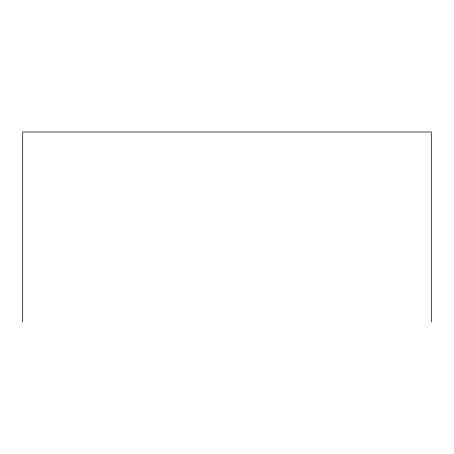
<?xml version="1.0" encoding="UTF-8"?>
<svg xmlns="http://www.w3.org/2000/svg" width="454" height="454" viewBox="0 0 454 454"><rect width="100%" height="100%" fill="white"/><g stroke="black" fill="none" stroke-linecap="round" stroke-linejoin="round"><path stroke-width="0.68" d="M431.3 321.994L431.3 132.006L22.7 132.006L22.7 321.994"/></g></svg>
